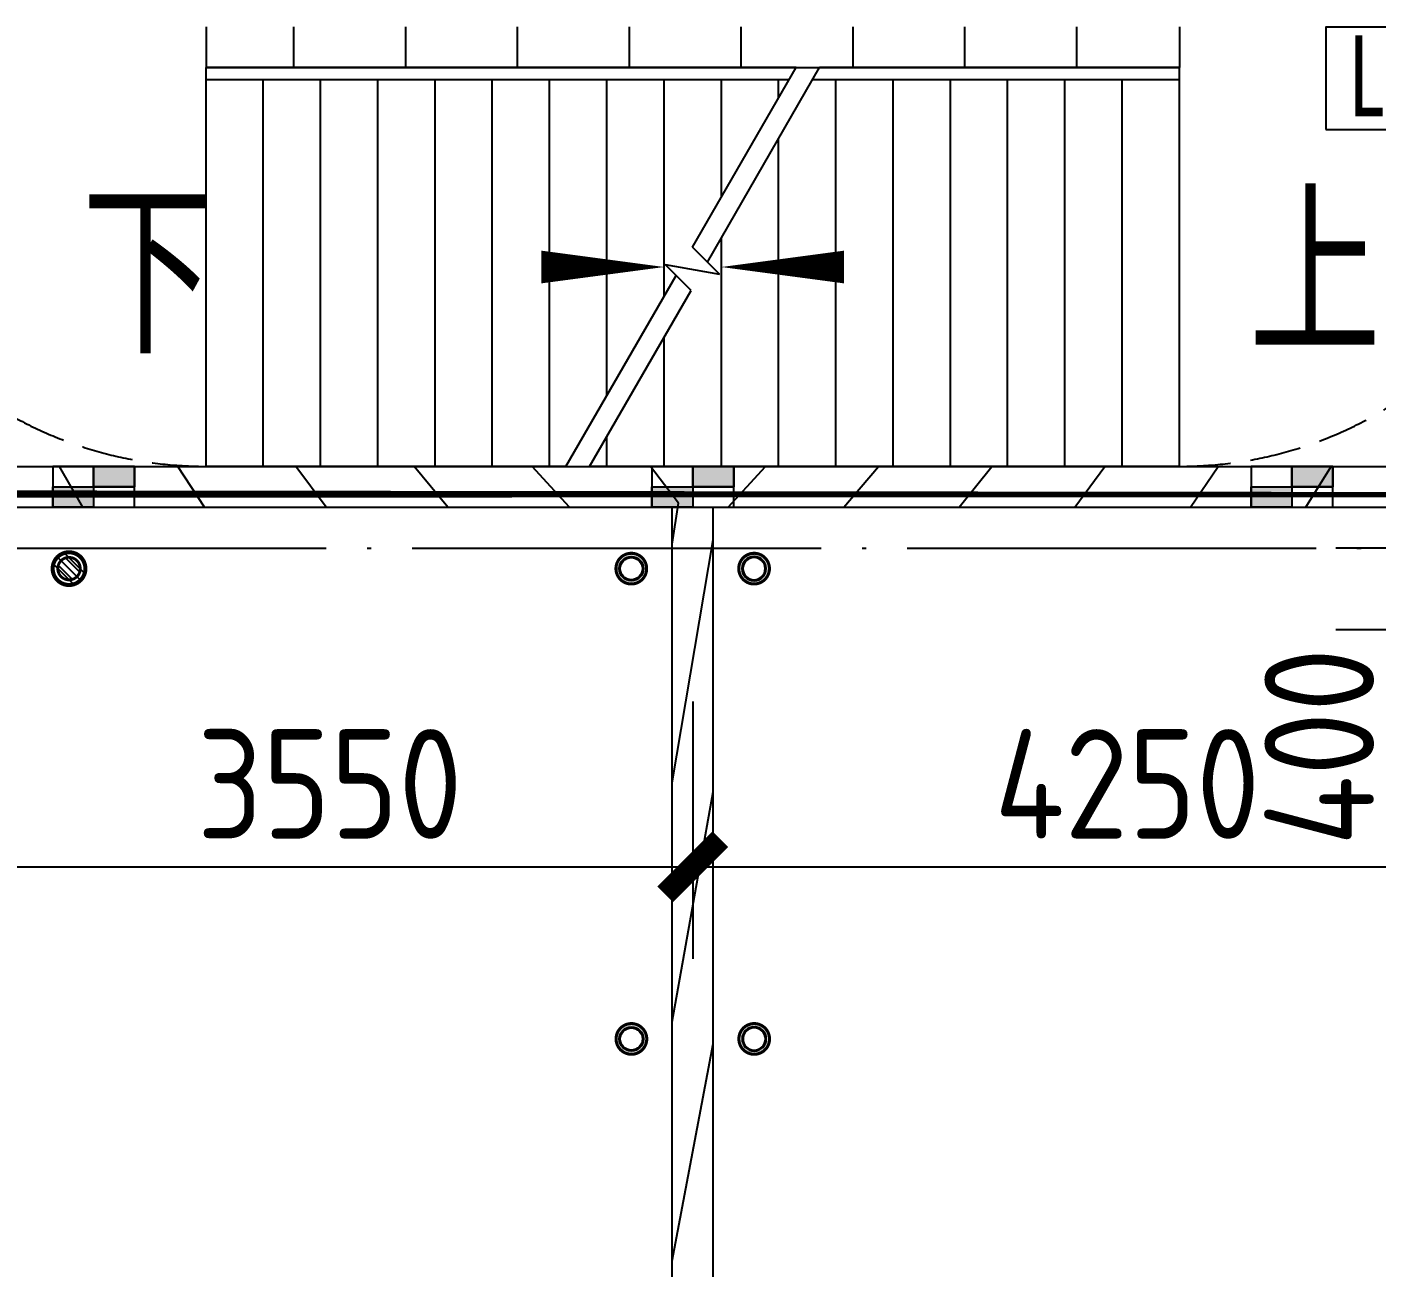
# Model space of a CAD drawing. Header units: inches. Extents: x 0 to 1813292486, y 0 to 3473589894.
# Drawn here: x 600617580 to 600624177, y 3473208903 to 3473214967 of the extents above; entities that cross this region are included whole.
import ezdxf
from ezdxf.enums import TextEntityAlignment as Align

# ---------------------------------------------------------------- set-up
doc = ezdxf.new("R2010")
doc.units = ezdxf.units.IN
doc.header["$LTSCALE"] = 1000
doc.header["$MEASUREMENT"] = 0
for name, pattern in [('AX-MALL-GIRD-200$0$DOTE', [2.4200000000000004, 2, -0.2, 0.02, -0.2]), ('AX-MALL-WALL-P02-QT$0$DASH', [0.35, 0.25, -0.1]), ('AX-MALL-WALL-P02-QT$0$DOTE', [2.4200000000000004, 2, -0.2, 0.02, -0.2]), ('PX-MALL-P02-LG$0$CONTINOUS', [0])]:
    doc.linetypes.add(name, pattern=pattern)
for name, color, linetype in [('A-Anno-Note', 241, 'Continuous'), ('AX-MALL-DIM-P02$0$A-Anno-Dims', 3, 'Continuous'), ('AX-MALL-DIM-P02$0$A-Detl-Thin', 131, 'Continuous'), ('AX-MALL-GIRD-200$0$A-Grid', 222, 'AX-MALL-GIRD-200$0$DOTE'), ('AX-MALL-P02-200$0$A-Anno-Note', 241, 'Continuous'), ('AX-MALL-WALL-P02$0$A-Anno-Note', 241, 'Continuous'), ('AX-MALL-WALL-P02-QT$0$_T_S__T_ELEV_A-STRS', 7, 'Continuous'), ('AX-MALL-WALL-P02-QT$0$A-Anno-Dims', 3, 'Continuous'), ('AX-MALL-WALL-P02-QT$0$A-Anno-Note', 241, 'Continuous'), ('AX-MALL-WALL-P02-QT$0$A-Detl-Patt', 8, 'Continuous'), ('AX-MALL-WALL-P02-QT$0$A-Detl-Thin', 131, 'Continuous'), ('AX-MALL-WALL-P02-QT$0$A-Strs', 151, 'Continuous'), ('AX-MALL-WALL-P02-QT$0$A-Wall', 2, 'Continuous'), ('AX-MALL-WALL-P02-QT$0$A-Wall-Patt', 13, 'Continuous'), ('AX-MALL-WALL-P02-QT$0$A-Wind', 4, 'Continuous'), ('AX-MALL-WORD-P02$0$A-Anno-Note', 241, 'Continuous'), ('AX-MALL-ZTKD-P02$0$A-Anno-Note', 241, 'Continuous'), ('PX-MALL-P02-LG$0$P-Drain-Fldr', 4, 'Continuous'), ('PX-MALL-P02-LG$0$P-Drain-Fldr-ARCH', 161, 'Continuous'), ('PX-MALL-P02-LG$0$P-Drain-Fldr-W100', 4, 'Continuous'), ('PX-MALL-P02-LG$0$P-Drain-Fldr-W50', 4, 'Continuous'), ('PX-MALL-P02-LG$0$P-Pipe-Risr', 7, 'Continuous'), ('PX-MALL-P02-LG$0$P-Pipe-Risr-Arch', 6, 'Continuous'), ('PX-MALL-P02-LG$0$P-Pipe-Risr-W100', 6, 'Continuous'), ('PX-MALL-P02-LG$0$P-Pipe-Risr-W50', 6, 'Continuous'), ('PX-MALL-P02-LG$0$P-Sewr-Pipe', 123, 'PX-MALL-P02-LG$0$CONTINOUS'), ('SX-MALL-LT-TZ-2F(T)$0$SX-S1-TZ-(2F~3F)$0$TZ', 255, 'Continuous'), ('SX-MALL-LT-TZ-2F(T)$0$SX-S1-TZ-（-2F~-1F）$0$S-PATT-SOLD', 251, 'Continuous'), ('SX-MALL-TZ-2F~3F$0$S-DIMS', 81, 'Continuous')]:
    doc.layers.add(name, color=color, linetype=linetype)
doc.styles.add('AX-MALL-DIM-P02$0$_TCH_DIM_T3', font='gbenor.shx')
doc.styles.add('AX-MALL-WALL-P02-QT$0$_TCH_DIM', font='gbenor.shx')
doc.styles.add('AX-MALL-WORD-P02$0$宋体', font='', dxfattribs={"width": 0.7, "height": 5})
doc.styles.add('PX-MALL-P02-LG$0$jzfz', font='gbenor.shx', dxfattribs={"bigfont": 'gbcbig.shx'})
doc.styles.get('AX-MALL-WORD-P02$0$宋体').set_extended_font_data('SimSun')
doc.dimstyles.new('AX-MALL-DIM-P02$0$_TCH_ARCH&&180', dxfattribs={"dimtxt": 535.5, "dimasz": 270, "dimexe": 450, "dimexo": 450, "dimgap": 137.25, "dimtad": 1, "dimdec": 0, "dimzin": 0, "dimdsep": 46, "dimtxsty": 'AX-MALL-DIM-P02$0$_TCH_DIM_T3', "dimblk": 'AX-MALL-DIM-P02$0$_ArchTick', "dimcen": 0.09, "dimclrt": 7, "dimazin": 2, "dimtfac": 1, "dimtdec": 0, "dimtix": 1, "dimtmove": 2, "dimatfit": 3, "dimfxl": 500, "dimtolj": 1, "dimtzin": 0, "dimarcsym": 0})
pattern_1 = [(45, (0, 359.0227), (-353.55353201463, 353.55353201463), [])]

# ---------------------------------------------------------------- blocks, each defined once
blk = doc.blocks.new('AX-MALL-WORD-P02')
at = {"layer": 'AX-MALL-WORD-P02$0$A-Anno-Note', "color": 3}
blk.add_lwpolyline([(600425252.6582654, 3473058750.749588), (600426247.8144153, 3473058380.024726), (600426422.3608297, 3473058848.568799), (600425427.2046802, 3473059219.293661)], close=True, dxfattribs=at)
at = {"layer": 'AX-MALL-WORD-P02$0$A-Anno-Note', "color": 3, "style": 'AX-MALL-WORD-P02$0$宋体', "width": 0.7}
blk.add_text('LT18', height=396.5189873417721, rotation=339.5681615271141, dxfattribs=at).set_placement((600425374.9464631, 3473058773.991032))
blk = doc.blocks.new('AX-MALL-GIRD-200')
at = {"layer": 'AX-MALL-GIRD-200$0$A-Grid'}
blk.add_line((600218521.0220362, 3473133579.090285), (600576417.0261351, 3473000252.327003), dxfattribs=at)
blk = doc.blocks.new('AX-MALL-WALL-P02-QT$0$tj')
at = {"layer": 'AX-MALL-WALL-P02-QT$0$A-Detl-Patt'}
h = blk.add_hatch(dxfattribs=at)
h.set_pattern_fill('STEEL', color=256, scale=100.0000000000001, angle=50.43183869082386)
h.set_pattern_definition([(75.00000000004839, (-14278.19445574284, 156289.8254051208), (-153.3407249234246, 41.08752340989569), []), (75.00000000004839, (-14317.88195610046, 156358.5661673546), (-153.3407249234246, 41.08752340989569), [])])
edge = h.paths.add_edge_path()
edge.add_arc((274302.9537697641, 370915.3693751197), 354853.2281302969, 270.9601093956941, 275.9513128638887)
edge.add_line((311095.3180618286, 17974.67259407043), (323404.2928284407, 17664.898229599))
edge.add_arc((337498.5854798314, -5423.033113246463), 27049.98445535583, 84.4296474408203, 121.40245730350341, ccw=False)
edge.add_line((340124.270958662, 21499.21483898163), (352435.6233639717, 23411.5238032341))
edge.add_line((352435.6233639717, 23411.5238032341), (352460.3320846558, 23263.57286787033))
edge.add_arc((262948.9762239404, 558936.3422532297), 543099.989586636, 279.486523026639, 288.5053300047131)
edge.add_line((435325.042740941, 43917.80823612213), (435185.9318172932, 44187.60760259628))
edge.add_arc((262948.9762341097, 558936.342259489), 542799.9895904897, 279.51816553668203, 288.50044427399206, ccw=False)
edge.add_line((352706.5441896915, 23608.95860147476), (352681.7270303965, 23756.88773488998))
edge.add_line((352681.7270303965, 23756.88773488998), (340117.7681742907, 21803.84383869171))
edge.add_arc((337510.0970116529, -5455.006554111635), 27383.29552171703, 84.53552636432372, 121.2026843873002)
edge.add_line((323323.7129554749, 17967.02113437653), (311085.7617697716, 18275.00808191299))
edge.add_arc((274273.8104503512, 371474.5356685471), 355112.6948552598, 270.96411062040687, 275.9501261722048, ccw=False)
edge.add_line((280248.9759351015, 16412.11376953125), (280248.9759185314, 16111.96136569977))
blk = doc.blocks.new('SX-MALL-LT-TZ-2F(T)$0$SX-S1-TZ-（-2F~-1F）$0$55')
at = {"layer": 'SX-MALL-LT-TZ-2F(T)$0$SX-S1-TZ-（-2F~-1F）$0$S-PATT-SOLD'}
h = blk.add_hatch(color=251, dxfattribs=at)
h.dxf.hatch_style = 1
h.paths.add_polyline_path([(-77686.27864599228, -69171.32194757462), (-77486.27864456177, -69171.3219474554), (-77486.27864456177, -69271.32194751501), (-77686.27864551544, -69271.32194757462)])
h = blk.add_hatch(color=251, dxfattribs=at)
h.dxf.hatch_style = 1
h.paths.add_polyline_path([(-77886.27864646912, -69271.32194751501), (-77686.2786450386, -69271.32194751501), (-77686.27864456177, -69371.3219473958), (-77886.27864551544, -69371.3219473958)])
for p, q in [((-77686.2786450386, -69171.32194757462), (-77686.27864456177, -69371.3219474554)), ((-77886.27864551544, -69271.32194751501), (-77486.27864456177, -69271.32194751501))]:
    blk.add_line(p, q)
for points in [[(-77886.27864408493, -69371.32194751501), (-77486.27864408493, -69371.3219474554), (-77486.27864408493, -69171.3219474554), (-77886.27864456177, -69171.32194757462)], [(-77686.27864599228, -69171.32194757462), (-77486.27864456177, -69171.3219474554), (-77486.27864456177, -69271.32194751501), (-77686.27864551544, -69271.32194757462)], [(-77886.27864646912, -69271.32194751501), (-77686.2786450386, -69271.32194751501), (-77686.27864456177, -69371.3219473958), (-77886.27864551544, -69371.3219473958)]]:
    blk.add_lwpolyline(points, close=True)
blk = doc.blocks.new('SX-MALL-LT-TZ-2F(T)')
at = {"layer": 'SX-MALL-LT-TZ-2F(T)$0$SX-S1-TZ-(2F~3F)$0$TZ', "rotation": 339.5681613221936}
for p in [(600515976.8625009, 3473097010.085857), (600518722.5307838, 3473095987.243877), (600521468.1990551, 3473094964.401883)]:
    blk.add_blockref('SX-MALL-LT-TZ-2F(T)$0$SX-S1-TZ-（-2F~-1F）$0$55', p, dxfattribs=at)
blk = doc.blocks.new('SX-MALL-TZ-2F~3F')
at = {"layer": 'SX-MALL-TZ-2F~3F$0$S-DIMS', "rotation": 1.387142046460944e-06}
blk.add_blockref('SX-MALL-LT-TZ-2F(T)', (84.08594870567322, -14.53440642356873), dxfattribs=at)
blk = doc.blocks.new('AX-MALL-WALL-P02-QT')
at = {"layer": 'AX-MALL-WALL-P02-QT$0$A-Wall-Patt'}
h = blk.add_hatch(dxfattribs=at)
h.set_pattern_fill('普通砖', color=256, scale=200, style=0)
h.set_pattern_definition(pattern_1)
h.paths.add_polyline_path([(600420226.6707382, 3473060945.585842), (600424687.2103171, 3473059283.903963), (600424757.0288835, 3473059471.321592), (600420296.4893045, 3473061133.003471)])
h = blk.add_hatch(dxfattribs=at)
h.set_pattern_fill('普通砖', color=256, scale=200, style=0)
h.set_pattern_definition(pattern_1)
h.paths.add_polyline_path([(600418403.0008892, 3473059401.757477), (600418473.4368484, 3473059304.37565), (600421612.6821402, 3473058134.914665), (600421729.6638103, 3473058162.477924), (600421776.209521, 3473058287.423011), (600418449.5466002, 3473059526.702563)])
h = blk.add_hatch(dxfattribs=at)
h.set_pattern_fill('普通砖', color=256, scale=200, style=0)
h.set_pattern_definition(pattern_1)
h.paths.add_polyline_path([(600421729.6638103, 3473058162.477924), (600421800.0997695, 3473058065.096098), (600425595.3067636, 3473056651.27013), (600425712.2884337, 3473056678.833389), (600425758.8341446, 3473056803.778476), (600421776.209521, 3473058287.423011)])
h = blk.add_hatch(dxfattribs=at)
h.set_pattern_fill('普通砖', color=256, scale=200, style=0)
h.set_pattern_definition(pattern_1)
h.paths.add_polyline_path([(600417718.1118269, 3473047390.212461), (600417835.2439593, 3473047422.026273), (600421800.0997695, 3473058065.096098), (600421729.6638103, 3473058162.477925), (600421612.6821402, 3473058134.914665), (600417645.0108649, 3473047484.287138)])
at = {"layer": 'AX-MALL-WALL-P02-QT$0$_T_S__T_ELEV_A-STRS', "linetype": 'AX-MALL-WALL-P02-QT$0$DOTE', "const_width": 150}
blk.add_lwpolyline([(600342323.0797966, 3473087779.331682), (600442122.9674294, 3473050600.945104), (600441808.7838843, 3473049757.565782), (600449492.9066867, 3473046895.004558), (600449807.0902339, 3473047738.383887), (600449807.0902337, 3473047738.383885), (600451657.2822405, 3473052704.951061), (600496637.5132873, 3473035948.495144)], dxfattribs=at)
at = {"layer": 'AX-MALL-WALL-P02-QT$0$A-Anno-Dims'}
for points in [[(600419755.1128976, 3473060080.797893, 0, 0, 0), (600421985.3826848, 3473059249.956948, 0, 160, 0), (600421423.1297972, 3473059459.412648, 0, 0, 0)], [(600424478.0371531, 3473058321.370009, 0, 0, 0), (600422247.7673657, 3473059152.210954, 0, 160, 0), (600422810.0202533, 3473058942.755254, 0, 0, 0)]]:
    blk.add_lwpolyline(points, format="xyseb", dxfattribs=at)
at = {"layer": 'AX-MALL-WALL-P02-QT$0$A-Strs'}
for p, q in [((600420205.7251813, 3473060889.36055), (600420226.6707512, 3473060945.585838)), ((600420205.7251812, 3473060889.36055), (600420226.6707512, 3473060945.585838)), ((600422930.34012, 3473059938.389657), (600420226.6707512, 3473060945.585838)), ((600422930.34012, 3473059938.389657), (600420226.6707512, 3473060945.585838)), ((600419545.9397249, 3473059118.263954), (600420205.7251813, 3473060889.36055)), ((600422876.9328647, 3473059894.257299), (600420205.7251812, 3473060889.36055)), ((600419808.3244058, 3473059020.51796), (600420468.1098622, 3473060791.614556)), ((600420070.7090867, 3473058922.771966), (600420730.4945431, 3473060693.868563)), ((600420333.0937675, 3473058825.025973), (600420992.8792238, 3473060596.12257)), ((600420595.4784484, 3473058727.27998), (600421255.2639048, 3473060498.376576)), ((600420857.8631293, 3473058629.533986), (600421517.6485857, 3473060400.630582)), ((600421120.2478101, 3473058531.787992), (600421780.0332665, 3473060302.884589)), ((600421503.955747, 3473058759.716359), (600422042.4179473, 3473060205.138596)), ((600421935.6414549, 3473059116.433964), (600422304.8026282, 3473060107.392602)), ((600422367.3271629, 3473059473.151568), (600422567.187309, 3473060009.646608)), ((600422148.9219929, 3473059292.675431), (600422930.3401198, 3473059938.389657)), ((600422799.0128708, 3473059829.869174), (600422829.5719899, 3473059911.900615)), ((600422191.9662373, 3473059198.520449), (600423038.5457388, 3473059898.079889)), ((600424666.2647558, 3473059227.67866), (600422985.1384835, 3473059853.947531)), ((600424687.2103258, 3473059283.903949), (600423038.5457388, 3473059898.079889)), ((600424687.2103258, 3473059283.903949), (600423038.5457388, 3473059898.079889)), ((600422432.1712143, 3473058043.058025), (600423091.9566706, 3473059814.154622)), ((600422694.5558952, 3473057945.312032), (600423354.3413515, 3473059716.408628)), ((600422169.7865335, 3473058140.804018), (600422729.1943039, 3473059642.451544)), ((600422956.9405761, 3473057847.566038), (600423616.7260325, 3473059618.662634)), ((600423219.325257, 3473057749.820045), (600423879.1107134, 3473059520.916641)), ((600423481.7099378, 3473057652.074051), (600424141.4953941, 3473059423.170648)), ((600423744.0946187, 3473057554.328058), (600424403.880075, 3473059325.424654)), ((600421907.4018526, 3473058238.550012), (600422297.508596, 3473059285.733939)), ((600422068.8443805, 3473059096.780379), (600421994.6569576, 3473059259.057952)), ((600421994.6569576, 3473059259.057952), (600422226.573804, 3473059122.819855)), ((600422226.573804, 3473059122.819855), (600422148.9219929, 3473059292.675431)), ((600424666.264756, 3473059227.67866), (600424687.2103258, 3473059283.903949)), ((600424666.2647558, 3473059227.67866), (600424687.2103258, 3473059283.903949)), ((600421194.604312, 3473058504.088014), (600422025.8001361, 3473059190.935362)), ((600424006.4792995, 3473057456.582064), (600424666.264756, 3473059227.67866)), ((600421194.604312, 3473058504.088014), (600419545.9397249, 3473059118.263954)), ((600421302.8099309, 3473058463.778245), (600422068.8443805, 3473059096.780379)), ((600421645.0171719, 3473058336.296006), (600421865.822888, 3473058929.016334)), ((600421382.632491, 3473058434.041999), (600421434.1371801, 3473058572.298729)), ((600424006.4792995, 3473057456.582064), (600421302.8099308, 3473058463.778245))]:
    blk.add_line(p, q, dxfattribs=at)
at = {"layer": 'AX-MALL-WALL-P02-QT$0$A-Strs', "linetype": 'AX-MALL-WALL-P02-QT$0$DASH'}
for points in [[(600420977.2203252, 3473062960.325319, 0.4142135621634755), (600418469.1674328, 3473061813.734459), (600418399.348867, 3473061626.316829, 0.4142135621629859), (600419545.9397238, 3473059118.263936, 0.4142135621629859)], [(600425437.7598989, 3473061298.643445, -0.4142135621634755), (600426584.350757, 3473058790.59055), (600426514.5321901, 3473058603.172922, -0.4142135621629859), (600424006.4792988, 3473057456.58206, -0.4142135621629859)]]:
    blk.add_lwpolyline(points, format="xyb", dxfattribs=at)
at = {"layer": 'AX-MALL-WALL-P02-QT$0$A-Wall'}
for p, q in [((600420296.4893045, 3473061133.003471), (600420226.6707382, 3473060945.585842)), ((600420226.6707382, 3473060945.585842), (600424687.2103171, 3473059283.903963)), ((600418449.5466002, 3473059526.702563), (600421776.209521, 3473058287.423011)), ((600424757.0288835, 3473059471.321592), (600424687.2103171, 3473059283.903963)), ((600418473.4368484, 3473059304.37565), (600421612.6821402, 3473058134.914665)), ((600421776.209521, 3473058287.423011), (600425758.8341446, 3473056803.778476)), ((600417645.0108649, 3473047484.287138), (600421612.6821402, 3473058134.914665)), ((600417835.2439593, 3473047422.026273), (600421800.0997695, 3473058065.096098)), ((600421800.0997695, 3473058065.096098), (600425595.3067636, 3473056651.27013))]:
    blk.add_line(p, q, dxfattribs=at)
at = {"layer": 'AX-MALL-WALL-P02-QT$0$A-Detl-Patt'}
blk.add_blockref('SX-MALL-TZ-2F~3F', (0, 0), dxfattribs=at)
at = {"layer": 'AX-MALL-WALL-P02-QT$0$A-Detl-Thin', "rotation": 339.5681613091762}
blk.add_blockref('AX-MALL-WALL-P02-QT$0$tj', (600144118.6961328, 3473128496.287411), dxfattribs=at)
at = {"layer": 'AX-MALL-WALL-P02-QT$0$A-Wind'}
blk.add_blockref('AX-MALL-GIRD-200', (0, 0), dxfattribs=at)
at = {"layer": 'AX-MALL-WALL-P02-QT$0$A-Anno-Note', "style": 'AX-MALL-WALL-P02-QT$0$_TCH_DIM', "width": 0.7}
for s, p in [('下', (600419196.1994791, 3473059915.512127)), ('上', (600424543.4597087, 3473057923.500773))]:
    blk.add_text(s, height=675.177304964539, rotation=339.5681613092755, dxfattribs=at).set_placement(p)
blk = doc.blocks.new('AX-MALL-WALL-P02')
at = {"layer": 'AX-MALL-WALL-P02$0$A-Anno-Note'}
blk.add_blockref('AX-MALL-WORD-P02', (0, 0), dxfattribs=at)
blk.add_blockref('AX-MALL-WALL-P02-QT', (0, 0), dxfattribs=at)
blk = doc.blocks.new('PX-MALL-P02-LG$0$P-Risr')
at = {"layer": 'PX-MALL-P02-LG$0$P-Pipe-Risr-W50'}
h = blk.add_hatch(color=0, dxfattribs=at)
edge = h.paths.add_edge_path()
edge.add_ellipse((0, 0), major_axis=(47.05795628796547, 47.05795628796547), ratio=0.9999999999999695, start_angle=225.0000000000009, end_angle=405.0000000000009, ccw=False)
edge.add_ellipse((0, 0), major_axis=(47.05795628796764, 47.05795628796764), ratio=0.9999999999998785, start_angle=133.9675974886221, end_angle=225.0000000000035, ccw=False)
edge.add_line((-66.53919663240958, 1.199087783927098), (-54.4367953546693, 1.199087783927098))
edge.add_ellipse((0, 0), major_axis=(-38.50196423560672, 38.50196423560672), ratio=0.9999999999999859, start_angle=43.73814098242129, end_angle=134.9999999999996)
edge.add_ellipse((0, 0), major_axis=(38.50196423561096, 38.50196423561096), ratio=0.9999999999998216, start_angle=225.0000000000051, end_angle=405.0000000000051)
edge.add_ellipse((0, 0), major_axis=(38.50196423560679, 38.50196423560679), ratio=0.9999999999999831, start_angle=45.00000000000048, end_angle=133.7381409824204)
edge.add_line((-54.43679535467527, 1.199087783927098), (-66.53919663241555, 1.199087783927098))
edge.add_ellipse((0, 0), major_axis=(-47.05795628796762, 47.05795628796762), ratio=0.9999999999998742, start_angle=-45.00000000000358, end_angle=43.967597488629224, ccw=False)
at = {"layer": 'PX-MALL-P02-LG$0$P-Pipe-Risr-Arch', "ltscale": 0.7}
blk.add_circle((0, 0), 59.29000000000001, dxfattribs=at)
at = {"layer": 'PX-MALL-P02-LG$0$P-Pipe-Risr-W100', "color": 0, "const_width": 15}
blk.add_lwpolyline([(-75, 0, 1), (75, 0, 1)], format="xyb", close=True, dxfattribs=at)
at = {"layer": 'PX-MALL-P02-LG$0$P-Pipe-Risr-W50'}
blk.add_circle((0, 0), 54.45000000000001, dxfattribs=at)
at = {"layer": 'PX-MALL-P02-LG$0$P-Pipe-Risr', "style": 'PX-MALL-P02-LG$0$jzfz', "width": 0.6, "flags": 1}
for tag, p in [('SYS-MARK', (0.3310501334344735, -45.65933377496549)), ('RANGE', (0.3337570973526454, -45.67887874227017))]:
    blk.add_attdef(tag, text='', height=0.015625, dxfattribs=at).set_placement(p, align=Align.MIDDLE)
blk = doc.blocks.new('PX-MALL-P02-LG$0$A$C5A9C1854')
at = {"layer": 'PX-MALL-P02-LG$0$P-Drain-Fldr-W50', "ltscale": 0.7}
for p, q in [((16.81565596797736, -52.36634142627008), (-52.36634142621187, 16.81565596791916)), ((38.89087296527578, -38.89087296521757), (-38.89087296527578, 38.89087296521757)), ((52.36634142632829, -16.81565596791916), (-16.81565596786095, 52.36634142627008))]:
    blk.add_line(p, q, dxfattribs=at)
at = {"layer": 'PX-MALL-P02-LG$0$P-Drain-Fldr-W50', "ltscale": 0.7, "const_width": 13.75}
blk.add_lwpolyline([(-54.99999999994179, 0, 1), (55.00000000005821, 0, 1)], format="xyb", close=True, dxfattribs=at)
blk = doc.blocks.new('PX-MALL-P02-LG$0$A$C7D2520B3')
at = {"layer": 'PX-MALL-P02-LG$0$P-Drain-Fldr', "ltscale": 0.7}
for p, q in [((78.54951213949244, -25.22348395187873), (-25.22348395179142, 78.54951213940512)), ((25.22348395196605, -78.54951213940512), (-78.54951213931781, 25.22348395187873)), ((58.33630944791366, -58.33630944788456), (-58.33630944791366, 58.33630944788456))]:
    blk.add_line(p, q, dxfattribs=at)
at = {"layer": 'PX-MALL-P02-LG$0$P-Drain-Fldr', "ltscale": 0.7, "const_width": 20}
blk.add_lwpolyline([(5.820766091346741e-11, -80, 1), (5.820766091346741e-11, 80, 1)], format="xyb", close=True, dxfattribs=at)
blk = doc.blocks.new('PX-MALL-P02-LG$0$A$C2257314B')
at = {"layer": 'PX-MALL-P02-LG$0$P-Drain-Fldr-ARCH', "ltscale": 0.7}
for p, q in [((16.81565596797736, -52.36634142627008), (-52.36634142621187, 16.81565596791916)), ((38.89087296527578, -38.89087296521757), (-38.89087296527578, 38.89087296521757)), ((52.36634142632829, -16.81565596791916), (-16.81565596786095, 52.36634142627008))]:
    blk.add_line(p, q, dxfattribs=at)
for start, end in [(0, 180), (180, 0)]:
    blk.add_arc((5.820766091346741e-11, -1.77635683940025e-15), 55, start, end, dxfattribs=at)
blk = doc.blocks.new('PX-MALL-P02-LG$0$P-Drain-Fldr')
blk.add_blockref('PX-MALL-P02-LG$0$A$C2257314B', (0, 0))
at = {"layer": 'PX-MALL-P02-LG$0$P-Drain-Fldr-W100'}
blk.add_blockref('PX-MALL-P02-LG$0$A$C7D2520B3', (0, 0), dxfattribs=at)
at = {"layer": 'PX-MALL-P02-LG$0$P-Drain-Fldr-W50'}
blk.add_blockref('PX-MALL-P02-LG$0$A$C5A9C1854', (0, 0), dxfattribs=at)
blk = doc.blocks.new('PX-MALL-P02-LG')
at = {"layer": 'PX-MALL-P02-LG$0$P-Drain-Fldr', "rotation": 339.5681606001273}
blk.add_blockref('PX-MALL-P02-LG$0$P-Drain-Fldr', (600418743.5445586, 3473058883.612884), dxfattribs=at)
at = {"layer": 'PX-MALL-P02-LG$0$P-Sewr-Pipe', "ltscale": 0.7, "rotation": 249.5681617978193}
for p in [(600421320.1295992, 3473057923.758427), (600420517.765005, 3473055768.251295)]:
    blk.add_blockref('PX-MALL-P02-LG$0$P-Risr', p, dxfattribs=at)
at = {"layer": 'PX-MALL-P02-LG$0$P-Sewr-Pipe', "ltscale": 0.7, "xscale": -1, "rotation": 69.5681608425419}
for p in [(600421882.7892076, 3473057714.150174), (600421080.4246132, 3473055558.643042)]:
    blk.add_blockref('PX-MALL-P02-LG$0$P-Risr', p, dxfattribs=at)
blk = doc.blocks.new('AX-MALL-ZTKD-P02')
at = {"layer": 'AX-MALL-ZTKD-P02$0$A-Anno-Note'}
blk.add_blockref('AX-MALL-GIRD-200', (0, 0), dxfattribs=at)
blk = doc.blocks.new('AX-MALL-DIM-P02$0$_ArchTick')
at = {"color": 0, "linetype": 'ByBlock', "const_width": 0.4}
blk.add_lwpolyline([(-0.5, -0.5), (0.5, 0.5)], dxfattribs=at)
blk = doc.blocks.new('*D796')
at = {"layer": 'AX-MALL-DIM-P02$0$A-Anno-Dims', "color": 0, "lineweight": -2, "transparency": 16777216}
for p, q in [((600416923.5840671, 3473058867.962593), (600416484.5078137, 3473057689.32724)), ((600418048.0898438, 3473058449.051195), (600417609.0135903, 3473057270.415843)), ((600416641.5995879, 3473058111.016907), (600416388.5857882, 3473058205.271971)), ((600416641.5995879, 3473058111.016907), (600417766.1053646, 3473057692.105509)), ((600417766.1053646, 3473057692.105509), (600418019.1191642, 3473057597.850444))]:
    blk.add_line(p, q, dxfattribs=at)
at = {"layer": 'AX-MALL-DIM-P02$0$A-Anno-Dims', "color": 0, "lineweight": -2, "transparency": 16777216, "xscale": 270, "yscale": 270, "zscale": 270}
for p, rotation in [((600416641.5995879, 3473058111.016907), 339.568161319639), ((600417766.1053646, 3473057692.105509), 159.568161319639)]:
    blk.add_blockref('AX-MALL-DIM-P02$0$_ArchTick', p, dxfattribs=dict(at, rotation=rotation))
at = {"layer": 'AX-MALL-DIM-P02$0$A-Anno-Dims', "color": 7, "transparency": 16777216, "insert": (600417345.235073, 3473058281.081907), "char_height": 535.5, "attachment_point": 5, "rotation": 339.568161319639, "style": 'AX-MALL-DIM-P02$0$_TCH_DIM_T3'}
blk.add_mtext('\\A1;1200', dxfattribs=at)
blk = doc.blocks.new('*D797')
at = {"layer": 'AX-MALL-DIM-P02$0$A-Anno-Dims', "color": 0, "lineweight": -2, "transparency": 16777216}
for p, q in [((600418048.0898438, 3473058449.051195), (600417609.0135903, 3473057270.415842)), ((600417766.1053646, 3473057692.105508), (600421092.7682843, 3473056452.825957)), ((600421374.7527635, 3473057209.771644), (600420935.6765101, 3473056031.136291))]:
    blk.add_line(p, q, dxfattribs=at)
at = {"layer": 'AX-MALL-DIM-P02$0$A-Anno-Dims', "color": 0, "lineweight": -2, "transparency": 16777216, "xscale": 270, "yscale": 270, "zscale": 270}
for p, rotation in [((600417766.1053646, 3473057692.105508), 159.5681613172756), ((600421092.7682843, 3473056452.825957), 339.5681613172756)]:
    blk.add_blockref('AX-MALL-DIM-P02$0$_ArchTick', p, dxfattribs=dict(at, rotation=rotation))
at = {"layer": 'AX-MALL-DIM-P02$0$A-Anno-Dims', "color": 7, "transparency": 16777216, "insert": (600419570.8194209, 3473057451.986432), "char_height": 535.5, "attachment_point": 5, "rotation": 339.56816131727555, "style": 'AX-MALL-DIM-P02$0$_TCH_DIM_T3'}
blk.add_mtext('\\A1;3550', dxfattribs=at)
blk = doc.blocks.new('*D798')
at = {"layer": 'AX-MALL-DIM-P02$0$A-Anno-Dims', "color": 0, "lineweight": -2, "transparency": 16777216}
for p, q in [((600421374.7527639, 3473057209.771644), (600420935.6765105, 3473056031.136291)), ((600421092.7682844, 3473056452.825957), (600425075.3929089, 3473054969.181423)), ((600425357.3773884, 3473055726.12711), (600424918.301135, 3473054547.491757))]:
    blk.add_line(p, q, dxfattribs=at)
at = {"layer": 'AX-MALL-DIM-P02$0$A-Anno-Dims', "color": 0, "lineweight": -2, "transparency": 16777216, "xscale": 270, "yscale": 270, "zscale": 270}
for p, rotation in [((600421092.7682844, 3473056452.825957), 159.568161319916), ((600425075.3929089, 3473054969.181423), 339.568161319916)]:
    blk.add_blockref('AX-MALL-DIM-P02$0$_ArchTick', p, dxfattribs=dict(at, rotation=rotation))
at = {"layer": 'AX-MALL-DIM-P02$0$A-Anno-Dims', "color": 7, "transparency": 16777216, "insert": (600423225.4631937, 3473056090.52439), "char_height": 535.5, "attachment_point": 5, "rotation": 339.568161319916, "style": 'AX-MALL-DIM-P02$0$_TCH_DIM_T3'}
blk.add_mtext('\\A1;4250', dxfattribs=at)
blk = doc.blocks.new('*D822')
at = {"layer": 'AX-MALL-DIM-P02$0$A-Anno-Dims', "color": 0, "lineweight": -2, "transparency": 16777216}
for p, q in [((600425197.5073457, 3473056586.034991), (600424583.2794622, 3473056814.852901)), ((600424865.3319951, 3473056282.925868), (600425004.9691283, 3473056657.761127)), ((600425057.8702126, 3473056211.199732), (600424443.6423291, 3473056440.017642))]:
    blk.add_line(p, q, dxfattribs=at)
at = {"layer": 'AX-MALL-DIM-P02$0$A-Anno-Dims', "color": 0, "lineweight": -2, "transparency": 16777216, "xscale": 270, "yscale": 270, "zscale": 270}
for p, rotation in [((600425004.9691283, 3473056657.761127), 69.56816126159505), ((600424865.3319951, 3473056282.925868), 249.5681612615951)]:
    blk.add_blockref('AX-MALL-DIM-P02$0$_ArchTick', p, dxfattribs=dict(at, rotation=rotation))
at = {"layer": 'AX-MALL-DIM-P02$0$A-Anno-Dims', "color": 7, "transparency": 16777216, "insert": (600424168.0745441, 3473055932.326598), "char_height": 535.5, "attachment_point": 5, "rotation": 69.56816126159505, "style": 'AX-MALL-DIM-P02$0$_TCH_DIM_T3'}
blk.add_mtext('\\A1;400', dxfattribs=at)
blk = doc.blocks.new('AX-MALL-DIM-P02')
at = {"layer": 'AX-MALL-DIM-P02$0$A-Detl-Thin'}
blk.add_blockref('AX-MALL-ZTKD-P02', (-2.384185791015625e-06, 9.5367431640625e-07), dxfattribs=at)
at = {"layer": 'AX-MALL-DIM-P02$0$A-Anno-Dims'}
for p1, p2, distance, picture, middle in [((600417080.6758413, 3473059289.652259), (600418205.1816179, 3473058870.740861), -1257.7635904689025, '*D796', (600417345.235073, 3473058281.081907)), ((600418205.181618, 3473058870.740861), (600421531.8445379, 3473057631.461309), -1257.7635905521329, '*D797', (600419570.8194209, 3473057451.986432)), ((600421531.8445377, 3473057631.461309), (600425514.4691623, 3473056147.816775), -1257.7635900636794, '*D798', (600423225.4631937, 3473056090.52439))]:
    dim = blk.add_aligned_dim(p1=p1, p2=p2, distance=distance, dimstyle='AX-MALL-DIM-P02$0$_TCH_ARCH&&180', dxfattribs=at)
    dim.commit()
    dim.dimension.update_dxf_attribs({"geometry": picture, "text_midpoint": middle})
dim = blk.add_linear_dim(base=(600425004.9691283, 3473056657.761127), p1=(600425479.5598787, 3473056054.107958), p2=(600425619.1970118, 3473056428.943217), angle=69.56816126159505, dimstyle='AX-MALL-DIM-P02$0$_TCH_ARCH&&180', dxfattribs=at)
dim.commit()
dim.dimension.update_dxf_attribs({"geometry": '*D822', "text_midpoint": (600424168.0745441, 3473055932.326598), "dimtype": 129})
blk = doc.blocks.new('AX-MALL-P02-200')
at = {"layer": 'AX-MALL-P02-200$0$A-Anno-Note'}
blk.add_blockref('AX-MALL-WALL-P02', (0, 0), dxfattribs=at)
for name in ['AX-MALL-DIM-P02', 'PX-MALL-P02-LG']:
    blk.add_blockref(name, (0, 0), dxfattribs=at)

msp = doc.modelspace()

# ---------------------------------------------------------------- block references
at = {"layer": 'A-Anno-Note', "rotation": 20.43183869077545}
msp.add_blockref('AX-MALL-P02-200', (1250392458.527329, 9048125.682563305), dxfattribs=at)

doc.saveas('drawing.dxf')
